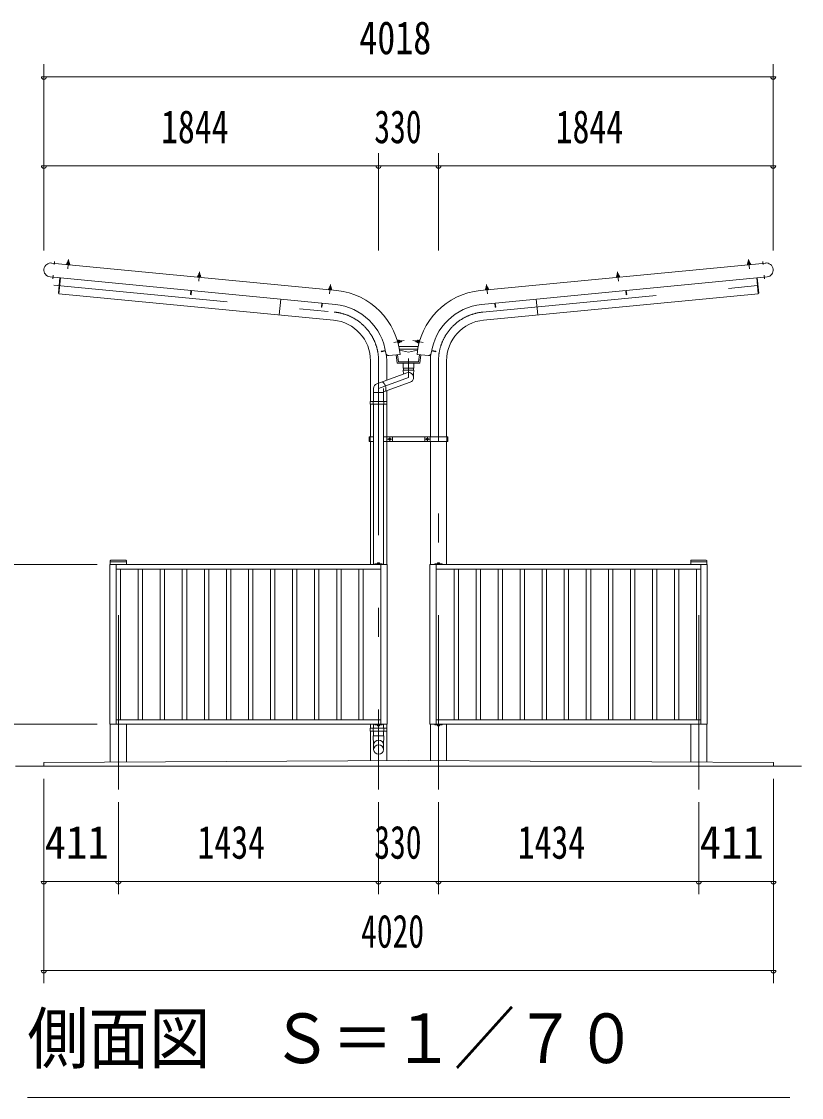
# Model space of a CAD drawing. Units: millimetres, scale not verified, with parts at other scales. Extents: x -34085 to 34091, y -14700 to 14700.
# Drawn here: x 8543 to 12841, y 1303 to 7227 of the extents above; entities that cross this region are included whole.
import ezdxf
from ezdxf.enums import TextEntityAlignment as Align

# ---------------------------------------------------------------- set-up
doc = ezdxf.new("R2010")
doc.units = ezdxf.units.MM
doc.header["$LTSCALE"] = 80
doc.linetypes.add('USER3', pattern=[24, 12, -5, 2, -5])
for name, color, linetype, lineweight in [('0-2_1-07BOLD', 7, 'Continuous', 18), ('0-3_1-27CENTER', 3, 'USER3', 18), ('0-4_1-47THIN', 4, 'Continuous', 18), ('0-5_1-57DIM', 3, 'Continuous', 18)]:
    doc.layers.add(name, color=color, linetype=linetype, lineweight=lineweight)
doc.styles.add('ＭＳ ゴシック', font='')
doc.styles.get('ＭＳ ゴシック').set_extended_font_data('MS Gothic')

msp = doc.modelspace()

# ---------------------------------------------------------------- linework, layer by layer
at = {"layer": '0-2_1-07BOLD'}
for p, q in [((8707.82, 5897.51), (10280.95, 5746.03)), ((8797.89, 5899.61), (8797.4, 5894.51)), ((8803.86, 5893.89), (8804.35, 5898.99)), ((12644.01, 5897.51), (11070.88, 5746.03)), ((12552.81, 5908.86), (12546.83, 5908.29)), ((12547.97, 5893.89), (12547.48, 5898.99)), ((12553.94, 5899.61), (12554.43, 5894.51)), ((10273.27, 5669.41), (8700.44, 5820.87)), ((8749.53, 5728.64), (8757.87, 5815.34)), ((9519.55, 5830.12), (9519.06, 5825.02)), ((9520.69, 5839.37), (9519.84, 5830.6)), ((9525.52, 5824.4), (9526.01, 5829.5)), ((11078.57, 5669.41), (12651.39, 5820.87)), ((11826.31, 5824.4), (11825.82, 5829.5)), ((11831.15, 5839.37), (11831.99, 5830.6)), ((11832.28, 5830.12), (11832.77, 5825.02)), ((12593.96, 5815.34), (12602.31, 5728.64)), ((10240.72, 5755.54), (10241.21, 5760.64)), ((10248.32, 5769.31), (10242.35, 5769.88)), ((10247.68, 5760.01), (10247.19, 5754.91)), ((11104.15, 5760.01), (11104.65, 5754.91)), ((11111.11, 5755.54), (11110.62, 5760.64)), ((8749.53, 5728.64), (10262.53, 5582.95)), ((9477.33, 5722.95), (9479.53, 5745.84)), ((9972.25, 5698.4), (9963.91, 5611.71)), ((12602.31, 5728.64), (11089.31, 5582.95)), ((11379.58, 5698.4), (11387.92, 5611.71)), ((11874.5, 5722.95), (11872.3, 5745.84)), ((11152.84, 5653.47), (11150.64, 5676.35)), ((10625.96, 5468.91), (10620.91, 5468.02)), ((10622.04, 5461.62), (10627.08, 5462.51)), ((10715.62, 5464.38), (10724.29, 5462.85)), ((10724.75, 5462.51), (10729.79, 5461.62)), ((10730.92, 5468.02), (10725.87, 5468.91)), ((10566.81, 5387.84), (10628.9, 5393.43)), ((10615.02, 5392.18), (10620.3, 5352.66)), ((10622.35, 5437.66), (10729.49, 5437.66)), ((10726.68, 5422.66), (10625.15, 5422.66)), ((10722.93, 5393.43), (10785.02, 5387.84)), ((10731.54, 5352.66), (10736.82, 5392.18)), ((10803.18, 5413.19), (10825.83, 5409.2)), ((10466.37, 5358.54), (10466.37, 5135.54)), ((10555.47, 5252.4), (10555.47, 5358.54)), ((10620.29, 5352.66), (10731.54, 5352.66)), ((10645.92, 5318.36), (10645.92, 5345.36)), ((10705.92, 5318.36), (10705.92, 5345.36)), ((10796.36, 5358.54), (10796.36, 4940.54)), ((10885.47, 4940.54), (10885.47, 5358.54)), ((10666.51, 5292.82), (10501.51, 5232.76)), ((10645.92, 5318.36), (10705.92, 5318.36)), ((10648.41, 5308.24), (10648.41, 5318.36)), ((10703.42, 5318.36), (10703.42, 5308.24)), ((10538.41, 5187.67), (10685.32, 5241.14)), ((10483.41, 5135.54), (10483.41, 5206.92)), ((10483.41, 5184.47), (10538.41, 5184.47)), ((10538.41, 5206.92), (10538.41, 5135.54)), ((10466.37, 5119.54), (10466.37, 4940.54)), ((10481.81, 5119.54), (10481.81, 5135.54)), ((10483.41, 4237.54), (10483.41, 5119.54)), ((10538.42, 5119.54), (10538.42, 4237.54)), ((10540.01, 5135.54), (10540.01, 5119.54)), ((10555.47, 4940.54), (10555.47, 5119.54)), ((10557.07, 5135.54), (10557.07, 5119.54)), ((10464.77, 4927.54), (10458.67, 4927.54)), ((10464.77, 4940.54), (10464.77, 4914.54)), ((10557.07, 4914.54), (10557.07, 4940.54)), ((10587.07, 4914.54), (10587.07, 4940.54)), ((10764.77, 4940.54), (10764.77, 4914.54)), ((10794.76, 4940.54), (10794.76, 4914.54)), ((10887.06, 4914.54), (10887.06, 4940.54)), ((10887.06, 4927.54), (10893.16, 4927.54)), ((10466.37, 4914.54), (10466.37, 4237.54)), ((10555.47, 4237.54), (10555.47, 4914.54)), ((10796.36, 4914.54), (10796.36, 4237.54)), ((10885.46, 4237.54), (10885.46, 4914.54)), ((9032.37, 4237.54), (9032.37, 4257.54)), ((9032.37, 4252.54), (9121.47, 4252.54)), ((9118.47, 4260.54), (9035.37, 4260.54)), ((9064.92, 4237.54), (9064.92, 3357.54)), ((10522.92, 4212.54), (9064.92, 4212.54)), ((9121.47, 4257.54), (9121.47, 4237.54)), ((10508.03, 4242.34), (10508.03, 4245.83)), ((10513.8, 4245.83), (10513.8, 4242.34)), ((10522.92, 3357.54), (10522.92, 4237.54)), ((10828.91, 3357.54), (10828.91, 4237.54)), ((10828.91, 4212.54), (12286.91, 4212.54)), ((10838.03, 4245.83), (10838.03, 4242.34)), ((10843.8, 4242.34), (10843.8, 4245.83)), ((12319.47, 4252.54), (12230.36, 4252.54)), ((12230.37, 4257.54), (12230.37, 4237.54)), ((12233.36, 4260.54), (12316.46, 4260.54)), ((12286.91, 4237.54), (12286.91, 3357.54)), ((12319.47, 4257.54), (12319.47, 4237.54)), ((9064.92, 3382.54), (10522.92, 3382.54)), ((12286.91, 3382.54), (10828.91, 3382.54)), ((9032.37, 3149.29), (9032.37, 3357.54)), ((9121.47, 3357.54), (9121.47, 3149.72)), ((10466.37, 3335.54), (10466.37, 3357.54)), ((10466.37, 3319.54), (10466.37, 3156.14)), ((10481.81, 3335.54), (10481.81, 3319.54)), ((10483.41, 3357.54), (10483.41, 3335.54)), ((10483.41, 3319.54), (10483.41, 3294.08)), ((10508.03, 3352.74), (10508.03, 3349.25)), ((10513.8, 3349.25), (10513.8, 3352.74)), ((10538.41, 3319.54), (10538.41, 3294.08)), ((10538.42, 3335.54), (10538.42, 3357.54)), ((10540.01, 3319.54), (10540.01, 3335.54)), ((10555.47, 3357.54), (10555.47, 3335.54)), ((10555.47, 3156.56), (10555.47, 3319.54)), ((10796.36, 3357.54), (10796.36, 3156.94)), ((10838.03, 3352.74), (10838.03, 3349.25)), ((10843.8, 3349.25), (10843.8, 3352.74)), ((10885.46, 3156.5), (10885.46, 3357.54)), ((12230.37, 3149.72), (12230.37, 3357.54)), ((12319.47, 3357.54), (12319.47, 3149.29)), ((12685.91, 3147.54), (12685.91, 3127.54)), ((8510.92, 3127.54), (12840.92, 3127.54))]:
    msp.add_line(p, q, dxfattribs=at)
for points in [[(8792.51, 5893.38), (8792.66, 5894.97), (8808.59, 5893.43), (8808.44, 5891.84)], [(12559.32, 5893.38), (12543.39, 5891.84), (12543.24, 5893.43), (12559.17, 5894.97)], [(9514.17, 5823.89), (9530.1, 5822.35), (9530.25, 5823.95), (9514.32, 5825.48)], [(11837.66, 5823.89), (11837.51, 5825.48), (11821.58, 5823.95), (11821.73, 5822.35)], [(10251.76, 5752.86), (10251.92, 5754.46), (10235.99, 5755.99), (10235.84, 5754.4)], [(11100.07, 5752.86), (11099.92, 5754.46), (11115.85, 5755.99), (11116, 5754.4)], [(10622.87, 5456.94), (10620.09, 5472.7), (10618.51, 5472.42), (10621.29, 5456.67)], [(10728.97, 5456.94), (10731.75, 5472.7), (10733.32, 5472.42), (10730.54, 5456.67)], [(10566.94, 4924.66), (10566.94, 4930.43), (10571.94, 4933.31), (10576.94, 4930.43), (10576.94, 4924.66), (10571.94, 4921.77)], [(10774.89, 4924.66), (10779.89, 4921.77), (10784.89, 4924.66), (10784.89, 4930.43), (10779.89, 4933.31), (10774.89, 4930.43)], [(10557.92, 3357.54), (10557.92, 4237.54), (9029.92, 4237.54), (9029.92, 3357.54)], [(12321.91, 4237.54), (10793.91, 4237.54), (10793.91, 3357.54), (12321.91, 3357.54)], [(10557.07, 3319.54), (10464.77, 3319.54), (10464.77, 3335.54), (10557.07, 3335.54)]]:
    msp.add_lwpolyline(points, close=True, dxfattribs=at)
for points in [[(8794.17, 5894.83), (8794.66, 5899.92), (8795.57, 5900.34), (8806.76, 5899.26), (8807.59, 5898.68), (8807.09, 5893.58)], [(8804.15, 5899.51), (8805, 5908.29), (8799.02, 5908.86), (8798.18, 5900.09)], [(8799.02, 5908.86), (8799.57, 5909.31), (8804.55, 5908.83), (8805, 5908.29)], [(12557.67, 5894.83), (12557.18, 5899.92), (12556.26, 5900.34), (12545.07, 5899.26), (12544.25, 5898.68), (12544.74, 5893.58)], [(12547.68, 5899.51), (12546.83, 5908.29), (12547.28, 5908.83), (12552.26, 5909.31), (12552.81, 5908.86), (12553.65, 5900.09)], [(8754.69, 5815.64), (8746.64, 5732.03), (8749.82, 5731.72)], [(9515.83, 5825.34), (9516.32, 5830.43), (9517.23, 5830.85), (9528.43, 5829.77), (9529.25, 5829.19), (9528.76, 5824.09)], [(9525.82, 5830.02), (9526.66, 5838.8), (9526.21, 5839.34), (9521.24, 5839.82), (9520.69, 5839.37), (9526.66, 5838.8)], [(11836.01, 5825.34), (11835.52, 5830.43), (11834.6, 5830.85), (11823.41, 5829.77), (11822.58, 5829.19), (11823.08, 5824.09)], [(11826.02, 5830.02), (11825.17, 5838.8), (11825.62, 5839.34), (11830.6, 5839.82), (11831.15, 5839.37), (11825.17, 5838.8)], [(12597.15, 5815.64), (12605.2, 5732.03), (12602.01, 5731.72)], [(10250.42, 5754.6), (10250.91, 5759.7), (10250.09, 5760.28), (10238.89, 5761.36), (10237.98, 5760.95), (10237.49, 5755.85)], [(10241.5, 5761.11), (10242.35, 5769.88), (10242.9, 5770.33), (10247.87, 5769.86), (10248.32, 5769.31), (10247.48, 5760.53)], [(11101.41, 5754.6), (11100.92, 5759.7), (11101.74, 5760.28), (11112.94, 5761.36), (11113.86, 5760.95), (11114.35, 5755.85)], [(11103.51, 5769.31), (11103.96, 5769.86), (11108.94, 5770.33), (11109.48, 5769.88)], [(11110.33, 5761.11), (11109.48, 5769.88), (11103.51, 5769.31), (11104.35, 5760.53)], [(9476.35, 5746.15), (9474.15, 5723.26), (9477.33, 5722.95)], [(11875.48, 5746.15), (11877.69, 5723.26), (11874.5, 5722.95)], [(10201.19, 5676.35), (10198.99, 5653.47), (10195.81, 5653.77), (10198.01, 5676.66)], [(11153.82, 5676.66), (11156.02, 5653.77), (11152.84, 5653.47)], [(10620.35, 5471.22), (10625.39, 5472.11), (10626.04, 5471.34), (10628, 5460.26), (10627.65, 5459.32), (10622.61, 5458.43)], [(10636.22, 5464.38), (10636.63, 5464.96), (10635.76, 5469.88), (10635.17, 5470.29), (10626.5, 5468.75)], [(10627.54, 5462.85), (10636.22, 5464.38), (10635.17, 5470.29)], [(10725.34, 5468.75), (10716.66, 5470.29), (10715.62, 5464.38), (10715.21, 5464.96), (10716.08, 5469.88), (10716.66, 5470.29)], [(10729.23, 5458.43), (10724.18, 5459.32), (10723.84, 5460.26), (10725.79, 5471.34), (10726.44, 5472.11), (10731.48, 5471.22)], [(10548.07, 5416.34), (10525.45, 5412.35), (10526, 5409.2), (10548.65, 5413.19)], [(10625.93, 5417.83), (10675.92, 5406.27), (10725.9, 5417.83)], [(10825.83, 5409.2), (10826.39, 5412.35), (10803.76, 5416.34)], [(10744.09, 5391.52), (10737.93, 5345.36), (10613.9, 5345.36), (10607.74, 5391.52)], [(10703.42, 5266.98), (10703.42, 5286.25), (10705.42, 5308.24), (10646.41, 5308.24), (10648.42, 5286.24)], [(10557.07, 5119.54), (10464.77, 5119.54), (10464.77, 5135.54), (10555.47, 5135.54), (10555.47, 5193.88)], [(10483.41, 4940.54), (10458.67, 4940.54), (10458.67, 4914.54), (10483.41, 4914.54)], [(10538.42, 4940.54), (10893.16, 4940.54), (10893.16, 4914.54), (10538.42, 4914.54)], [(10530.92, 4237.54), (10530.92, 4240.74), (10490.92, 4240.74), (10490.92, 4237.54)], [(10504.67, 4240.74), (10504.67, 4242.34), (10517.17, 4242.34), (10517.17, 4240.74)], [(10516.69, 4242.34), (10516.69, 4245.83), (10515.82, 4246.34), (10506.02, 4246.34), (10505.14, 4245.83), (10505.14, 4242.34)], [(10820.92, 4237.54), (10820.92, 4240.74), (10860.92, 4240.74), (10860.92, 4237.54)], [(10847.17, 4240.74), (10847.17, 4242.34), (10834.66, 4242.34), (10834.66, 4240.74)], [(10835.14, 4242.34), (10835.14, 4245.83), (10836.02, 4246.34), (10845.82, 4246.34), (10846.69, 4245.83), (10846.69, 4242.34)], [(10530.92, 3357.54), (10530.92, 3354.34), (10490.92, 3354.34), (10490.92, 3357.54)], [(10504.67, 3354.34), (10504.67, 3352.74), (10517.17, 3352.74), (10517.17, 3354.34)], [(10516.69, 3352.74), (10516.69, 3349.25), (10515.82, 3348.74), (10506.02, 3348.74), (10505.14, 3349.25), (10505.14, 3352.74)], [(10860.92, 3357.54), (10860.92, 3354.34), (10820.92, 3354.34), (10820.92, 3357.54)], [(10834.66, 3354.34), (10834.66, 3352.74), (10847.17, 3352.74), (10847.17, 3354.34)], [(10846.69, 3352.74), (10846.69, 3349.25), (10845.82, 3348.74), (10836.02, 3348.74), (10835.14, 3349.25), (10835.14, 3352.74)], [(10481.41, 3294.08), (10540.41, 3294.08), (10538.41, 3244.42), (10538.41, 3218.57)], [(10483.41, 3218.57), (10483.41, 3244.42), (10481.41, 3294.08)], [(12685.91, 3147.54), (10675.92, 3157.54), (8665.92, 3147.54), (8665.92, 3127.54)]]:
    msp.add_lwpolyline(points, dxfattribs=at)
for centre, radius in [((10571.94, 4927.54), 6.25), ((10571.94, 4927.54), 4.9), ((10779.89, 4927.54), 6.25), ((10779.89, 4927.54), 4.9)]:
    msp.add_circle(centre, radius, dxfattribs=at)
for centre, radius, start, end in [((8705.54, 5859.15), 38.62, 82.41238, 262.41238), ((8793.32, 5891.29), 2, 84.4998, 264.4998), ((8796.04, 5897.41), 2.88, 50.11574, 110.11574), ((8800.14, 5889.1), 10.75, 66.91203, 102.08795), ((8805.74, 5896.47), 2.88, 58.88425, 118.88425), ((8807.25, 5889.94), 2, 264.50061, 84.50061), ((12544.58, 5889.94), 2, 95.49939, 275.49939), ((12546.09, 5896.47), 2.88, 61.11575, 121.11575), ((12551.69, 5889.1), 10.75, 77.91205, 113.08797), ((12555.79, 5897.41), 2.88, 69.88426, 129.88426), ((12558.51, 5891.29), 2, 275.5002, 95.5002), ((12646.29, 5859.15), 38.62, 277.58762, 97.58762), ((9514.98, 5821.8), 2, 84.4998, 264.4998), ((9517.7, 5827.92), 2.88, 50.11574, 110.11574), ((9521.8, 5819.61), 10.75, 66.91203, 102.08795), ((9527.4, 5826.98), 2.88, 58.88425, 118.88425), ((9528.91, 5820.46), 2, 264.50061, 84.50061), ((11822.92, 5820.46), 2, 95.49939, 275.49939), ((11824.43, 5826.98), 2.88, 61.11575, 121.11575), ((11830.03, 5819.61), 10.75, 77.91205, 113.08797), ((11834.13, 5827.92), 2.88, 69.88426, 129.88426), ((11836.85, 5821.8), 2, 275.5002, 95.5002), ((10236.64, 5752.31), 2, 84.4998, 264.4998), ((10239.37, 5758.43), 2.88, 50.11574, 110.11574), ((10243.46, 5750.12), 10.75, 66.91203, 102.08795), ((10249.07, 5757.49), 2.88, 58.88425, 118.88425), ((10250.57, 5750.97), 2, 264.50061, 84.50061), ((11101.26, 5750.97), 2, 95.49939, 275.49939), ((11102.77, 5757.49), 2.88, 61.11575, 121.11575), ((11108.37, 5750.12), 10.75, 77.91205, 113.08797), ((11112.46, 5758.43), 2.88, 69.88426, 129.88426), ((11115.19, 5752.31), 2, 275.5002, 95.5002), ((10240.92, 5358.54), 389.55, 5.13863, 84.10165), ((11110.92, 5358.54), 389.55, 95.89835, 174.86137), ((10240.92, 5358.54), 312.55, 7.76237, 84.05869), ((11110.92, 5358.54), 312.55, 95.94131, 172.23763), ((10240.92, 5358.54), 225.45, 0, 84.50003), ((11110.92, 5358.54), 225.45, 95.49997, 180), ((10616.34, 5471.02), 2.38, 10.01471, 190.01471), ((10619.46, 5457.36), 1.68, 190.00774, 10.00774), ((10623.34, 5470.1), 2.88, 335.62325, 35.62325), ((10616.43, 5463.93), 10.75, 352.41954, 27.59546), ((10625.04, 5460.5), 2.88, 344.39175, 44.39175), ((10726.8, 5460.5), 2.88, 135.60825, 195.60825), ((10735.4, 5463.93), 10.75, 152.40454, 187.58046), ((10728.49, 5470.1), 2.88, 144.37675, 204.37675), ((10732.37, 5457.36), 1.68, 169.99226, 349.99226), ((10735.49, 5471.02), 2.38, 349.98529, 169.98529), ((10565.46, 5402.78), 15, 187.76337, 275.1433), ((10240.92, 5358.54), 314.55, 0, 6.42661), ((10786.37, 5402.78), 15, 264.8567, 352.23663), ((11110.92, 5358.54), 314.55, 173.57339, 180), ((10675.92, 5266.98), 27.5, 289.99896, 110.00061), ((10510.92, 5206.92), 27.5, 110.0018, 180), ((10507.12, 5205.54), 44.27, 341.60916, 58.39587), ((9035.37, 4257.54), 3, 90, 180), ((9118.47, 4257.54), 3, 0, 90), ((10506.59, 4244.02), 2.32, 51.46857, 90), ((10510.92, 4237.83), 8.51, 70.17088, 109.83133), ((10515.25, 4244.02), 2.32, 90, 128.54623), ((10836.59, 4244.02), 2.32, 51.45377, 90), ((10840.92, 4237.83), 8.51, 70.16867, 109.82912), ((10845.25, 4244.02), 2.32, 90, 128.53143), ((12233.36, 4257.54), 3, 90, 180), ((12316.46, 4257.54), 3, 0, 90), ((10506.59, 3351.06), 2.32, 270, 308.53143), ((10510.92, 3357.25), 8.51, 250.16867, 289.82912), ((10515.25, 3351.06), 2.32, 231.45377, 270), ((10836.59, 3351.06), 2.32, 270, 308.54623), ((10840.92, 3357.25), 8.51, 250.17088, 289.83133), ((10845.25, 3351.06), 2.32, 231.46857, 270), ((10510.92, 3243.44), 27.55, 3.55867, 176.44133), ((10510.92, 3216.86), 27.55, 3.55867, 176.44133), ((10510.92, 3220.28), 27.55, 183.56303, 356.43697)]:
    msp.add_arc(centre, radius, start, end, dxfattribs=at)
at = {"layer": '0-3_1-27CENTER'}
for p, q in [((8724.64, 5906.31), (8722.96, 5888.85)), ((8797.93, 5866.17), (8802.89, 5917.69)), ((12548.94, 5917.69), (12553.9, 5866.17)), ((12628.88, 5888.85), (12627.2, 5906.31)), ((8717.41, 5831.29), (8715.4, 5810.38)), ((9519.59, 5796.68), (9524.55, 5848.2)), ((11827.28, 5848.2), (11832.24, 5796.68)), ((12636.43, 5810.38), (12634.42, 5831.29)), ((8720.75, 5776.16), (10266.8, 5627.3)), ((10241.25, 5727.19), (10246.21, 5778.71)), ((11085.04, 5627.3), (12631.08, 5776.16)), ((11105.62, 5778.71), (11110.58, 5727.19)), ((10652.43, 5470.28), (10595.6, 5460.26)), ((10756.23, 5460.26), (10699.4, 5470.28)), ((10510.92, 5358.54), (10510.92, 2998.86)), ((10840.92, 2998.86), (10840.92, 5358.54)), ((10559.44, 4927.54), (10584.44, 4927.54)), ((10571.94, 4915.04), (10571.94, 4940.04)), ((10792.39, 4927.54), (10767.39, 4927.54)), ((10779.89, 4940.04), (10779.89, 4915.04)), ((9076.92, 2998.86), (9076.92, 4310.54)), ((12274.91, 2998.86), (12274.91, 4310.54))]:
    msp.add_line(p, q, dxfattribs=at)
msp.add_lwpolyline([(10675.92, 5370.96), (10675.92, 5266.98), (10510.92, 5206.92)], dxfattribs=at)
for centre, start, end in [((10240.92, 5358.54), 0, 84.50003), ((11110.92, 5358.54), 95.49997, 180)]:
    msp.add_arc(centre, 270, start, end, dxfattribs=at)
at = {"layer": '0-4_1-47THIN'}
for p, q in [((9088.92, 4212.54), (9088.92, 3382.54)), ((9186.42, 3382.54), (9186.42, 4212.54)), ((9210.42, 4212.54), (9210.42, 3382.54)), ((9307.92, 3382.54), (9307.92, 4212.54)), ((9331.92, 4212.54), (9331.92, 3382.54)), ((9429.42, 3382.54), (9429.42, 4212.54)), ((9453.42, 4212.54), (9453.42, 3382.54)), ((9550.92, 3382.54), (9550.92, 4212.54)), ((9574.92, 4212.54), (9574.92, 3382.54)), ((9672.42, 3382.54), (9672.42, 4212.54)), ((9696.42, 4212.54), (9696.42, 3382.54)), ((9793.92, 3382.54), (9793.92, 4212.54)), ((9817.92, 4212.54), (9817.92, 3382.54)), ((9915.42, 3382.54), (9915.42, 4212.54)), ((9939.42, 4212.54), (9939.42, 3382.54)), ((10036.92, 3382.54), (10036.92, 4212.54)), ((10060.92, 4212.54), (10060.92, 3382.54)), ((10158.42, 3382.54), (10158.42, 4212.54)), ((10182.42, 4212.54), (10182.42, 3382.54)), ((10279.91, 3382.54), (10279.91, 4212.54)), ((10303.92, 4212.54), (10303.92, 3382.54)), ((10401.42, 3382.54), (10401.42, 4212.54)), ((10425.42, 4212.54), (10425.42, 3382.54)), ((10926.42, 3382.54), (10926.42, 4212.54)), ((10950.41, 4212.54), (10950.41, 3382.54)), ((11047.92, 3382.54), (11047.92, 4212.54)), ((11071.92, 4212.54), (11071.92, 3382.54)), ((11169.42, 3382.54), (11169.42, 4212.54)), ((11193.42, 4212.54), (11193.42, 3382.54)), ((11290.92, 3382.54), (11290.92, 4212.54)), ((11314.91, 4212.54), (11314.91, 3382.54)), ((11412.41, 3382.54), (11412.41, 4212.54)), ((11436.42, 4212.54), (11436.42, 3382.54)), ((11533.91, 3382.54), (11533.91, 4212.54)), ((11557.91, 4212.54), (11557.91, 3382.54)), ((11655.42, 3382.54), (11655.42, 4212.54)), ((11679.41, 4212.54), (11679.41, 3382.54)), ((11776.92, 3382.54), (11776.92, 4212.54)), ((11800.91, 4212.54), (11800.91, 3382.54)), ((11898.41, 3382.54), (11898.41, 4212.54)), ((11922.42, 4212.54), (11922.42, 3382.54)), ((12019.92, 3382.54), (12019.92, 4212.54)), ((12043.92, 4212.54), (12043.92, 3382.54)), ((12141.41, 3382.54), (12141.41, 4212.54)), ((12165.41, 4212.54), (12165.41, 3382.54)), ((12262.91, 3382.54), (12262.91, 4212.54))]:
    msp.add_line(p, q, dxfattribs=at)
at = {"layer": '0-5_1-57DIM'}
for p, q in [((8666.92, 5966.54), (8666.92, 6992.54)), ((12684.92, 5966.54), (12684.92, 6992.54)), ((8680.92, 6922.54), (8652.92, 6922.54)), ((8666.92, 6922.54), (12684.92, 6922.54)), ((12698.92, 6922.54), (12670.92, 6922.54)), ((10510.92, 5966.54), (10510.92, 6502.54)), ((10840.92, 6502.54), (10840.92, 5966.54)), ((8680.92, 6432.54), (8652.92, 6432.54)), ((8666.92, 6432.54), (10510.92, 6432.54)), ((10524.92, 6432.54), (10496.92, 6432.54)), ((10510.92, 6432.54), (10840.92, 6432.54)), ((10854.92, 6432.54), (10826.92, 6432.54)), ((10840.92, 6432.54), (12684.92, 6432.54)), ((12698.92, 6432.54), (12670.92, 6432.54)), ((8959.92, 4237.54), (8195.92, 4237.54)), ((8195.92, 3357.54), (8959.92, 3357.54)), ((8665.92, 1932.54), (8665.92, 3057.54)), ((12685.92, 1932.54), (12685.92, 3057.54)), ((9076.92, 2928.86), (9076.92, 2422.54)), ((10510.92, 2928.86), (10510.92, 2422.54)), ((10840.92, 2422.54), (10840.92, 2928.86)), ((12274.91, 2928.86), (12274.91, 2422.54)), ((8679.92, 2492.54), (8651.92, 2492.54)), ((8665.92, 2492.54), (9076.92, 2492.54)), ((9090.92, 2492.54), (9062.92, 2492.54)), ((9076.92, 2492.54), (10510.92, 2492.54)), ((10524.92, 2492.54), (10496.92, 2492.54)), ((10510.92, 2492.54), (10840.92, 2492.54)), ((10854.92, 2492.54), (10826.92, 2492.54)), ((10840.92, 2492.54), (12274.91, 2492.54)), ((12288.91, 2492.54), (12260.91, 2492.54)), ((12274.91, 2492.54), (12685.92, 2492.54)), ((12699.91, 2492.54), (12671.91, 2492.54)), ((8679.92, 2002.54), (8651.92, 2002.54)), ((8665.92, 2002.54), (12685.92, 2002.54)), ((12699.91, 2002.54), (12671.91, 2002.54)), ((8575.92, 1302.54), (12775.92, 1302.54))]:
    msp.add_line(p, q, dxfattribs=at)
for centre in [(8666.92, 6922.54), (12684.92, 6922.54), (8666.92, 6432.54), (10510.92, 6432.54), (10840.92, 6432.54), (12684.92, 6432.54), (8665.92, 2492.54), (9076.92, 2492.54), (10510.92, 2492.54), (10840.92, 2492.54), (12274.91, 2492.54), (12685.91, 2492.54), (8665.92, 2002.54), (12685.91, 2002.54)]:
    msp.add_arc(centre, 14, 180, 0, dxfattribs=at)

# ---------------------------------------------------------------- texts
at = {"layer": '0-5_1-57DIM', "color": 7, "style": 'ＭＳ ゴシック'}
for s, height, width, p in [('4018', 182.3, 0.8, (10404.31, 6992.54)), ('1844', 182.3, 0.75, (9312.34, 6502.54)), ('330', 182.3, 0.7, (10487.16, 6502.54)), ('1844', 182.3, 0.75, (11486.34, 6502.54)), ('411', 182.3, 0.95, (8670.91, 2562.54)), ('1434', 182.3, 0.75, (9513.19, 2562.54)), ('330', 182.3, 0.7, (10487.16, 2562.54)), ('1434', 182.3, 0.75, (11277.19, 2562.54)), ('411', 182.3, 0.95, (12279.9, 2562.54)), ('4020', 182.3, 0.7, (10414.26, 2072.54)), ('側面図\u3000Ｓ＝１／７０', 273.5, 0.9, (8575.92, 1409.85))]:
    msp.add_text(s, height=height, dxfattribs=dict(at, width=width)).set_placement(p, align=Align.BOTTOM_LEFT)

doc.saveas('drawing.dxf')
